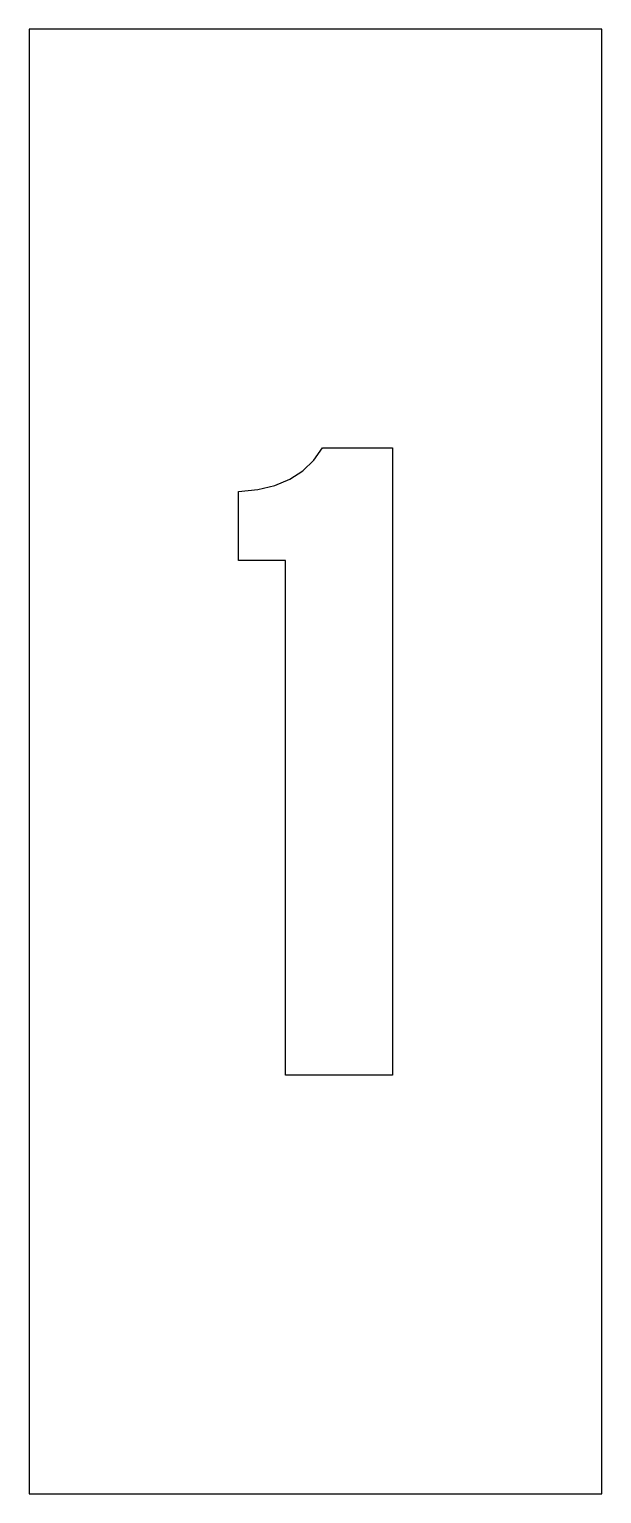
# Model space of a CAD drawing. Header units: inches. Extents: x 0 to 2.74, y 0 to 7.
import ezdxf

# ---------------------------------------------------------------- set-up
doc = ezdxf.new("R2010")
doc.units = ezdxf.units.IN
doc.header["$MEASUREMENT"] = 0
doc.layers.add('CUT', color=1, linetype='Continuous')

msp = doc.modelspace()

# ---------------------------------------------------------------- linework, layer by layer
at = {"layer": 'CUT'}
for points in [[(0, 0), (2.7369, 0), (2.7369, 7), (0, 7)], [(1.2243, 2), (1.2243, 4.46), (1, 4.46), (1, 4.79), (1.0923, 4.8), (1.1744, 4.82), (1.2465, 4.85), (1.3085, 4.89), (1.3604, 4.94), (1.4023, 5), (1.7369, 5), (1.7369, 2)]]:
    msp.add_lwpolyline(points, close=True, dxfattribs=at)

doc.saveas('drawing.dxf')
